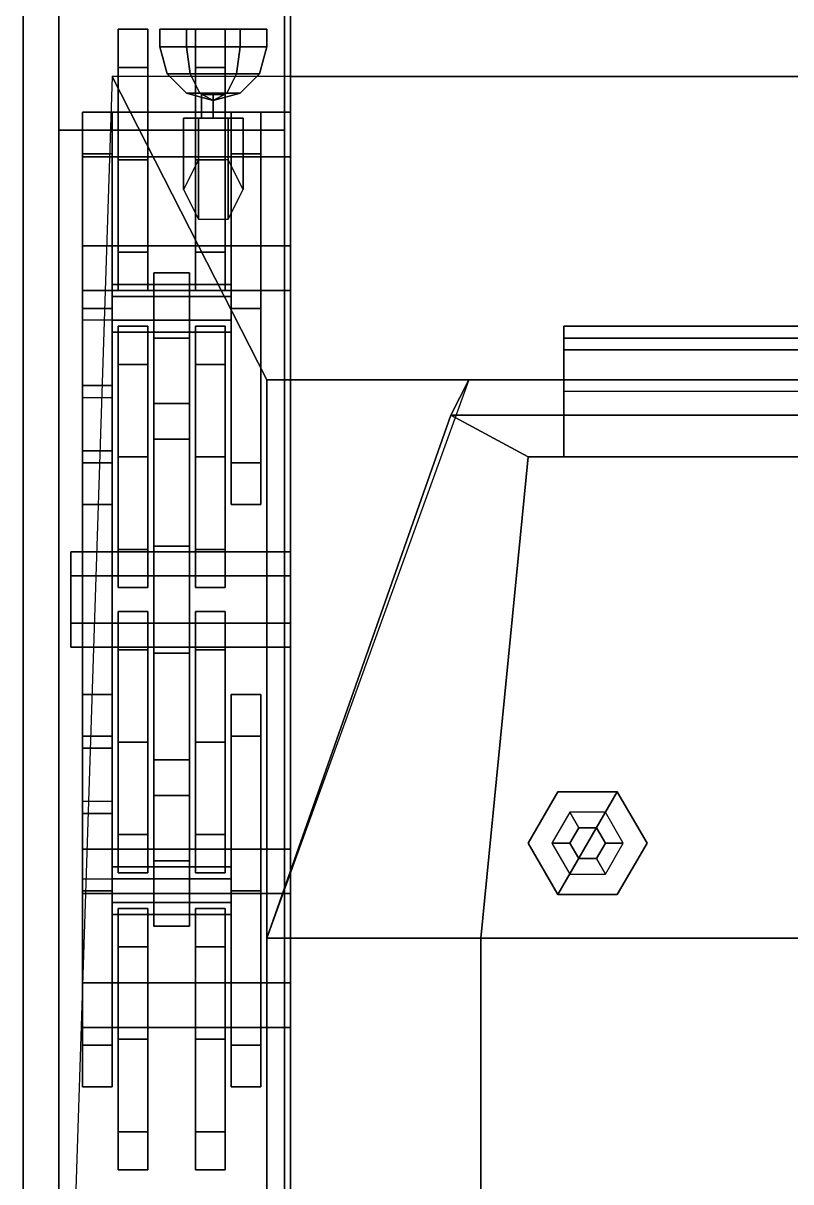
# Model space of a CAD drawing. Header units: millimetres. Extents: x -1.4 to 3, y -3 to 11.
# Drawn here: x -1.4 to -0.108, y -0.01 to 1.94 of the extents above; entities that cross this region are included whole.
import ezdxf

# ---------------------------------------------------------------- set-up
doc = ezdxf.new("R2010")
doc.units = ezdxf.units.MM
for name, color, linetype in [('bogey', 5, 'Continuous'), ('mudguards', 6, 'Continuous'), ('tracks', 3, 'Continuous'), ('turret', 2, 'Continuous'), ('wheels', 2, 'Continuous')]:
    doc.layers.add(name, color=color, linetype=linetype)

msp = doc.modelspace()

# ---------------------------------------------------------------- linework, layer by layer
for points in [[(-0.95, 2.16, 0.42), (-0.95, 1.85, 0.42), (-0.95, 1.85, 1.29), (-0.95, 2.45, 1.19)], [(-0.95, 2.45, 1.19), (-0.95, 1.85, 1.29), (0.95, 1.85, 1.29), (0.95, 2.45, 1.19)], [(0.95, 2.16, 0.42), (0.95, -2.16, 0.42), (-0.95, -2.16, 0.42), (-0.95, 2.16, 0.42)], [(-0.99, 1.93, 1.46), (-1.17, 1.93, 1.46), (-1.125, 1.93, 1.5379), (-1.035, 1.93, 1.5379)], [(-1.125, 1.93, 1.5379), (-1.17, 1.93, 1.46), (-1.17, 1.9, 1.46), (-1.125, 1.9, 1.5379)], [(-1.035, 1.93, 1.3821), (-1.125, 1.93, 1.3821), (-1.17, 1.93, 1.46), (-0.99, 1.93, 1.46)], [(-1.17, 1.93, 1.46), (-1.125, 1.93, 1.3821), (-1.125, 1.9, 1.3821), (-1.17, 1.9, 1.46)], [(-1.125, 1.93, 1.3821), (-1.035, 1.93, 1.3821), (-1.035, 1.9, 1.3821), (-1.125, 1.9, 1.3821)], [(-1.035, 1.93, 1.5379), (-1.125, 1.93, 1.5379), (-1.125, 1.9, 1.5379), (-1.035, 1.9, 1.5379)], [(-0.99, 1.93, 1.46), (-1.035, 1.93, 1.5379), (-1.035, 1.9, 1.5379), (-0.99, 1.9, 1.46)], [(-1.035, 1.93, 1.3821), (-0.99, 1.93, 1.46), (-0.99, 1.9, 1.46), (-1.035, 1.9, 1.3821)], [(-1.119, 1.855, 1.5275), (-1.125, 1.9, 1.5379), (-1.17, 1.9, 1.46), (-1.1579, 1.855, 1.46)], [(-1.1579, 1.855, 1.46), (-1.17, 1.9, 1.46), (-1.125, 1.9, 1.3821), (-1.119, 1.855, 1.3925)], [(-1.119, 1.855, 1.3925), (-1.125, 1.9, 1.3821), (-1.035, 1.9, 1.3821), (-1.041, 1.855, 1.3925)], [(-1.041, 1.855, 1.5275), (-1.035, 1.9, 1.5379), (-1.125, 1.9, 1.5379), (-1.119, 1.855, 1.5275)], [(-1.0021, 1.855, 1.46), (-0.99, 1.9, 1.46), (-1.035, 1.9, 1.5379), (-1.041, 1.855, 1.5275)], [(-1.041, 1.855, 1.3925), (-1.035, 1.9, 1.3821), (-0.99, 1.9, 1.46), (-1.0021, 1.855, 1.46)], [(-1.1025, 1.8221, 1.499), (-1.119, 1.855, 1.5275), (-1.1579, 1.855, 1.46), (-1.125, 1.8221, 1.46)], [(-1.125, 1.8221, 1.46), (-1.1579, 1.855, 1.46), (-1.119, 1.855, 1.3925), (-1.1025, 1.8221, 1.421)], [(-1.1025, 1.8221, 1.421), (-1.119, 1.855, 1.3925), (-1.041, 1.855, 1.3925), (-1.0575, 1.8221, 1.421)], [(-1.0575, 1.8221, 1.499), (-1.041, 1.855, 1.5275), (-1.119, 1.855, 1.5275), (-1.1025, 1.8221, 1.499)], [(-1.035, 1.8221, 1.46), (-1.0021, 1.855, 1.46), (-1.041, 1.855, 1.5275), (-1.0575, 1.8221, 1.499)], [(-1.0575, 1.8221, 1.421), (-1.041, 1.855, 1.3925), (-1.0021, 1.855, 1.46), (-1.035, 1.8221, 1.46)], [(-1.25, 1.85, 1.29), (-1.33, -0.59, 1.16), (-0.99, -0.59, 1.76), (-0.99, 1.34, 1.76)], [(0.99, 1.34, 1.76), (1.25, 1.85, 1.29), (-1.25, 1.85, 1.29), (-0.99, 1.34, 1.76)], [(-0.95, 1.85, 0.42), (-0.95, -0.59, 0.42), (-0.95, -0.59, 1.16), (-0.95, 1.85, 1.29)], [(-1.08, 1.81, 1.46), (-1.1025, 1.8221, 1.499), (-1.125, 1.8221, 1.46), (-1.08, 1.81, 1.46)], [(-1.08, 1.81, 1.46), (-1.125, 1.8221, 1.46), (-1.1025, 1.8221, 1.421), (-1.08, 1.81, 1.46)], [(-1.08, 1.81, 1.46), (-1.0575, 1.8221, 1.499), (-1.1025, 1.8221, 1.499), (-1.08, 1.81, 1.46)], [(-1.08, 1.81, 1.46), (-1.1025, 1.8221, 1.421), (-1.0575, 1.8221, 1.421), (-1.08, 1.81, 1.46)], [(-1.1, 1.82, 1.46), (-1.08, 1.82, 1.44), (-1.08, 1.78, 1.44), (-1.1, 1.78, 1.46)], [(-1.08, 1.82, 1.48), (-1.1, 1.82, 1.46), (-1.1, 1.78, 1.46), (-1.08, 1.78, 1.48)], [(-1.08, 1.81, 1.46), (-1.035, 1.8221, 1.46), (-1.0575, 1.8221, 1.499), (-1.08, 1.81, 1.46)], [(-1.08, 1.81, 1.46), (-1.0575, 1.8221, 1.421), (-1.035, 1.8221, 1.46), (-1.08, 1.81, 1.46)], [(-1.08, 1.82, 1.44), (-1.06, 1.82, 1.46), (-1.06, 1.78, 1.46), (-1.08, 1.78, 1.44)], [(-1.06, 1.82, 1.46), (-1.08, 1.82, 1.48), (-1.08, 1.78, 1.48), (-1.06, 1.78, 1.46)], [(-1.03, 1.78, 1.46), (-1.13, 1.78, 1.46), (-1.105, 1.78, 1.5033), (-1.055, 1.78, 1.5033)], [(-1.105, 1.78, 1.5033), (-1.13, 1.78, 1.46), (-1.13, 1.66, 1.46), (-1.105, 1.61, 1.5033)], [(-1.055, 1.78, 1.4167), (-1.105, 1.78, 1.4167), (-1.13, 1.78, 1.46), (-1.03, 1.78, 1.46)], [(-1.13, 1.78, 1.46), (-1.105, 1.78, 1.4167), (-1.105, 1.71, 1.4167), (-1.13, 1.66, 1.46)], [(-1.105, 1.78, 1.4167), (-1.055, 1.78, 1.4167), (-1.055, 1.71, 1.4167), (-1.105, 1.71, 1.4167)], [(-1.055, 1.78, 1.5033), (-1.105, 1.78, 1.5033), (-1.105, 1.61, 1.5033), (-1.055, 1.61, 1.5033)], [(-1.03, 1.78, 1.46), (-1.055, 1.78, 1.5033), (-1.055, 1.61, 1.5033), (-1.03, 1.66, 1.46)], [(-1.055, 1.78, 1.4167), (-1.03, 1.78, 1.46), (-1.03, 1.66, 1.46), (-1.055, 1.71, 1.4167)], [(-0.99, 1.34, 1.76), (-0.99, -0.59, 1.76), (0.99, -0.59, 1.76), (0.99, 1.34, 1.76)]]:
    msp.add_3dface(points)
at = {"layer": 'bogey'}
for points in [[(-1.25, 1.72, 0.32), (-1.25, 1.79, 0.27), (-1.3, 1.79, 0.27), (-1.3, 1.72, 0.32)], [(-1.3, 1.72, 0.17), (-1.3, 1.79, 0.22), (-1.25, 1.79, 0.22), (-1.25, 1.72, 0.17)], [(-1.25, 1.79, 0.27), (-1.25, 1.79, 0.22), (-1.3, 1.79, 0.22), (-1.3, 1.79, 0.27)], [(-1.3, 1.79, 0.27), (-1.3, 1.79, 0.22), (-1.3, 1.72, 0.17), (-1.3, 1.72, 0.32)], [(-1.25, 1.72, 0.17), (-1.25, 1.79, 0.22), (-1.25, 1.79, 0.27), (-1.25, 1.72, 0.32)], [(-1.05, 1.79, 0.27), (-1.05, 1.79, 0.22), (-1.05, 1.72, 0.17), (-1.05, 1.72, 0.32)], [(-1, 1.72, 0.32), (-1, 1.79, 0.27), (-1.05, 1.79, 0.27), (-1.05, 1.72, 0.32)], [(-1, 1.79, 0.27), (-1, 1.79, 0.22), (-1.05, 1.79, 0.22), (-1.05, 1.79, 0.27)], [(-1.05, 1.72, 0.17), (-1.05, 1.79, 0.22), (-1, 1.79, 0.22), (-1, 1.72, 0.17)], [(-1, 1.72, 0.17), (-1, 1.79, 0.22), (-1, 1.79, 0.27), (-1, 1.72, 0.32)], [(-1.3, 1.72, 0.32), (-1.3, 1.2, 0.32), (-1.3, 1.2, 0.32), (-1.3, 1.46, 0.42)], [(-1.25, 1.46, 0.42), (-1.25, 1.72, 0.32), (-1.3, 1.72, 0.32), (-1.3, 1.46, 0.42)], [(-1.3, 1.2, 0.17), (-1.3, 1.72, 0.17), (-1.25, 1.72, 0.17), (-1.25, 1.2, 0.17)], [(-1.3, 1.72, 0.32), (-1.3, 1.72, 0.17), (-1.3, 1.2, 0.17), (-1.3, 1.2, 0.32)], [(-1.25, 1.2, 0.32), (-1.25, 1.2, 0.32), (-1.25, 1.72, 0.32), (-1.25, 1.46, 0.42)], [(-1.25, 1.2, 0.17), (-1.25, 1.72, 0.17), (-1.25, 1.72, 0.32), (-1.25, 1.2, 0.32)], [(-1.05, 1.72, 0.32), (-1.05, 1.2, 0.32), (-1.05, 1.2, 0.32), (-1.05, 1.46, 0.42)], [(-1, 1.46, 0.42), (-1, 1.72, 0.32), (-1.05, 1.72, 0.32), (-1.05, 1.46, 0.42)], [(-1.05, 1.72, 0.32), (-1.05, 1.72, 0.17), (-1.05, 1.2, 0.17), (-1.05, 1.2, 0.32)], [(-1.05, 1.2, 0.17), (-1.05, 1.72, 0.17), (-1, 1.72, 0.17), (-1, 1.2, 0.17)], [(-1, 1.2, 0.32), (-1, 1.2, 0.32), (-1, 1.72, 0.32), (-1, 1.46, 0.42)], [(-1, 1.2, 0.17), (-1, 1.72, 0.17), (-1, 1.72, 0.32), (-1, 1.2, 0.32)], [(-1.18, 1.52, 0.61), (-1.18, 0.42, 0.61), (-1.18, 0.64, 0.71), (-1.18, 1.3, 0.71)], [(-1.12, 1.3, 0.71), (-1.12, 1.52, 0.61), (-1.18, 1.52, 0.61), (-1.18, 1.3, 0.71)], [(-1.18, 1.52, 0.38), (-1.18, 1.41, 0.38), (-1.18, 1.41, 0.61), (-1.18, 1.52, 0.61)], [(-1.12, 1.52, 0.61), (-1.12, 1.52, 0.38), (-1.18, 1.52, 0.38), (-1.18, 1.52, 0.61)], [(-1.12, 0.64, 0.71), (-1.12, 0.42, 0.61), (-1.12, 1.52, 0.61), (-1.12, 1.3, 0.71)], [(-1.12, 1.41, 0.61), (-1.12, 1.41, 0.38), (-1.12, 1.52, 0.38), (-1.12, 1.52, 0.61)], [(-1.05, 1.48, 0.3846), (-1.05, 1.5, 0.35), (-1.25, 1.5, 0.35), (-1.25, 1.48, 0.3846)], [(-1.05, 1.5, 0.35), (-1.05, 1.48, 0.3154), (-1.25, 1.48, 0.3154), (-1.25, 1.5, 0.35)], [(-1.05, 1.44, 0.3846), (-1.05, 1.48, 0.3846), (-1.25, 1.48, 0.3846), (-1.25, 1.44, 0.3846)], [(-1.05, 1.48, 0.3154), (-1.05, 1.44, 0.3154), (-1.25, 1.44, 0.3154), (-1.25, 1.48, 0.3154)], [(-1.3, 1.46, 0.42), (-1.3, 1.2, 0.32), (-1.25, 1.2, 0.32), (-1.25, 1.46, 0.42)], [(-1.05, 1.46, 0.42), (-1.05, 1.2, 0.32), (-1, 1.2, 0.32), (-1, 1.46, 0.42)], [(-1.25, 1.33, 0.51), (-1.25, 1.44, 0.41), (-1.3, 1.44, 0.41), (-1.3, 1.33, 0.51)], [(-1.3, 1.44, 0.41), (-1.3, 1.31, 0.36), (-1.3, 1.22, 0.41), (-1.3, 1.33, 0.51)], [(-1.25, 1.22, 0.41), (-1.25, 1.31, 0.36), (-1.25, 1.44, 0.41), (-1.25, 1.33, 0.51)], [(-1.05, 1.42, 0.35), (-1.05, 1.44, 0.3846), (-1.25, 1.44, 0.3846), (-1.25, 1.42, 0.35)], [(-1.05, 1.44, 0.3154), (-1.05, 1.42, 0.35), (-1.25, 1.42, 0.35), (-1.25, 1.44, 0.3154)], [(-1.12, 1.41, 0.61), (-1.12, 0.53, 0.61), (-1.18, 0.53, 0.61), (-1.18, 1.41, 0.61)], [(-1.18, 1.41, 0.61), (-1.18, 1.41, 0.38), (-1.12, 1.41, 0.38), (-1.12, 1.41, 0.61)], [(-1.3, 1.33, 0.51), (-1.3, 1.22, 0.41), (-1.3, 1.22, 0.41), (-1.3, 1.22, 0.55)], [(-1.25, 1.22, 0.55), (-1.25, 1.33, 0.51), (-1.3, 1.33, 0.51), (-1.3, 1.22, 0.55)], [(-1.25, 1.22, 0.41), (-1.25, 1.22, 0.41), (-1.25, 1.33, 0.51), (-1.25, 1.22, 0.55)], [(-1.3, 1.22, 0.41), (-1.3, 1.31, 0.36), (-1.25, 1.31, 0.36), (-1.25, 1.22, 0.41)], [(-1.18, 1.3, 0.71), (-1.18, 1.24, 0.71), (-1.12, 1.24, 0.71), (-1.12, 1.3, 0.71)], [(-1.18, 1.24, 0.71), (-1.18, 0.7, 0.71), (-1.18, 0.88, 0.8), (-1.18, 1.06, 0.8)], [(-1.12, 1.06, 0.8), (-1.12, 1.24, 0.71), (-1.18, 1.24, 0.71), (-1.18, 1.06, 0.8)], [(-1.12, 0.88, 0.8), (-1.12, 0.7, 0.71), (-1.12, 1.24, 0.71), (-1.12, 1.06, 0.8)], [(-1.3, 1.22, 0.55), (-1.3, 1.22, 0.41), (-1.3, 0.72, 0.41), (-1.3, 0.72, 0.55)], [(-1.25, 0.72, 0.55), (-1.25, 1.22, 0.55), (-1.3, 1.22, 0.55), (-1.3, 0.72, 0.55)], [(-1.3, 0.72, 0.41), (-1.3, 1.22, 0.41), (-1.25, 1.22, 0.41), (-1.25, 0.72, 0.41)], [(-1.25, 0.72, 0.41), (-1.25, 1.22, 0.41), (-1.25, 1.22, 0.55), (-1.25, 0.72, 0.55)], [(-1.3, 1.2, 0.17), (-1.3, 1.13, 0.22), (-1.3, 1.13, 0.27), (-1.3, 1.2, 0.32)], [(-1.25, 1.2, 0.17), (-1.25, 1.13, 0.22), (-1.3, 1.13, 0.22), (-1.3, 1.2, 0.17)], [(-1.3, 1.2, 0.32), (-1.3, 1.13, 0.27), (-1.25, 1.13, 0.27), (-1.25, 1.2, 0.32)], [(-1.25, 1.13, 0.27), (-1.25, 1.13, 0.22), (-1.25, 1.2, 0.17), (-1.25, 1.2, 0.32)], [(-1.05, 1.2, 0.17), (-1.05, 1.13, 0.22), (-1.05, 1.13, 0.27), (-1.05, 1.2, 0.32)], [(-1.05, 1.2, 0.32), (-1.05, 1.13, 0.27), (-1, 1.13, 0.27), (-1, 1.2, 0.32)], [(-1, 1.2, 0.17), (-1, 1.13, 0.22), (-1.05, 1.13, 0.22), (-1.05, 1.2, 0.17)], [(-1, 1.13, 0.27), (-1, 1.13, 0.22), (-1, 1.2, 0.17), (-1, 1.2, 0.32)], [(-1.3, 1.13, 0.27), (-1.3, 1.13, 0.22), (-1.25, 1.13, 0.22), (-1.25, 1.13, 0.27)], [(-1.05, 1.13, 0.27), (-1.05, 1.13, 0.22), (-1, 1.13, 0.22), (-1, 1.13, 0.27)], [(-1.18, 1.06, 0.8), (-1.18, 0.88, 0.8), (-1.12, 0.88, 0.8), (-1.12, 1.06, 0.8)], [(-0.95, 1.01, 0.5793), (-0.95, 1.05, 0.51), (-1.32, 1.05, 0.51), (-1.32, 1.01, 0.5793)], [(-0.95, 1.05, 0.51), (-0.95, 1.01, 0.4407), (-1.32, 1.01, 0.4407), (-1.32, 1.05, 0.51)], [(-1.32, 0.93, 0.5793), (-1.32, 1.01, 0.5793), (-1.32, 1.05, 0.51), (-1.32, 0.89, 0.51)], [(-1.32, 0.89, 0.51), (-1.32, 1.05, 0.51), (-1.32, 1.01, 0.4407), (-1.32, 0.93, 0.4407)], [(-0.95, 0.93, 0.5793), (-0.95, 1.01, 0.5793), (-1.32, 1.01, 0.5793), (-1.32, 0.93, 0.5793)], [(-0.95, 1.01, 0.4407), (-0.95, 0.93, 0.4407), (-1.32, 0.93, 0.4407), (-1.32, 1.01, 0.4407)], [(-0.95, 0.89, 0.51), (-0.95, 0.93, 0.5793), (-1.32, 0.93, 0.5793), (-1.32, 0.89, 0.51)], [(-0.95, 0.93, 0.4407), (-0.95, 0.89, 0.51), (-1.32, 0.89, 0.51), (-1.32, 0.93, 0.4407)], [(-1.18, 0.88, 0.8), (-1.18, 0.7, 0.71), (-1.12, 0.7, 0.71), (-1.12, 0.88, 0.8)], [(-1.25, 0.74, 0.32), (-1.25, 0.81, 0.27), (-1.3, 0.81, 0.27), (-1.3, 0.74, 0.32)], [(-1.3, 0.81, 0.27), (-1.3, 0.81, 0.22), (-1.3, 0.74, 0.17), (-1.3, 0.74, 0.32)], [(-1.3, 0.74, 0.17), (-1.3, 0.81, 0.22), (-1.25, 0.81, 0.22), (-1.25, 0.74, 0.17)], [(-1.25, 0.81, 0.27), (-1.25, 0.81, 0.22), (-1.3, 0.81, 0.22), (-1.3, 0.81, 0.27)], [(-1.25, 0.74, 0.17), (-1.25, 0.81, 0.22), (-1.25, 0.81, 0.27), (-1.25, 0.74, 0.32)], [(-1.05, 0.81, 0.27), (-1.05, 0.81, 0.22), (-1.05, 0.74, 0.17), (-1.05, 0.74, 0.32)], [(-1, 0.74, 0.32), (-1, 0.81, 0.27), (-1.05, 0.81, 0.27), (-1.05, 0.74, 0.32)], [(-1, 0.81, 0.27), (-1, 0.81, 0.22), (-1.05, 0.81, 0.22), (-1.05, 0.81, 0.27)], [(-1.05, 0.74, 0.17), (-1.05, 0.81, 0.22), (-1, 0.81, 0.22), (-1, 0.74, 0.17)], [(-1, 0.74, 0.17), (-1, 0.81, 0.22), (-1, 0.81, 0.27), (-1, 0.74, 0.32)], [(-1.25, 0.48, 0.42), (-1.25, 0.74, 0.32), (-1.3, 0.74, 0.32), (-1.3, 0.48, 0.42)], [(-1.3, 0.74, 0.32), (-1.3, 0.22, 0.32), (-1.3, 0.22, 0.32), (-1.3, 0.48, 0.42)], [(-1.3, 0.74, 0.32), (-1.3, 0.74, 0.17), (-1.3, 0.22, 0.17), (-1.3, 0.22, 0.32)], [(-1.3, 0.22, 0.17), (-1.3, 0.74, 0.17), (-1.25, 0.74, 0.17), (-1.25, 0.22, 0.17)], [(-1.25, 0.22, 0.32), (-1.25, 0.22, 0.32), (-1.25, 0.74, 0.32), (-1.25, 0.48, 0.42)], [(-1.25, 0.22, 0.17), (-1.25, 0.74, 0.17), (-1.25, 0.74, 0.32), (-1.25, 0.22, 0.32)], [(-1.05, 0.74, 0.32), (-1.05, 0.22, 0.32), (-1.05, 0.22, 0.32), (-1.05, 0.48, 0.42)], [(-1, 0.48, 0.42), (-1, 0.74, 0.32), (-1.05, 0.74, 0.32), (-1.05, 0.48, 0.42)], [(-1.05, 0.74, 0.32), (-1.05, 0.74, 0.17), (-1.05, 0.22, 0.17), (-1.05, 0.22, 0.32)], [(-1.05, 0.22, 0.17), (-1.05, 0.74, 0.17), (-1, 0.74, 0.17), (-1, 0.22, 0.17)], [(-1, 0.22, 0.32), (-1, 0.22, 0.32), (-1, 0.74, 0.32), (-1, 0.48, 0.42)], [(-1, 0.22, 0.17), (-1, 0.74, 0.17), (-1, 0.74, 0.32), (-1, 0.22, 0.32)], [(-1.3, 0.72, 0.41), (-1.3, 0.72, 0.41), (-1.3, 0.61, 0.51), (-1.3, 0.72, 0.55)], [(-1.3, 0.72, 0.41), (-1.3, 0.63, 0.36), (-1.3, 0.5, 0.41), (-1.3, 0.61, 0.51)], [(-1.3, 0.72, 0.55), (-1.3, 0.61, 0.51), (-1.25, 0.61, 0.51), (-1.25, 0.72, 0.55)], [(-1.25, 0.72, 0.41), (-1.25, 0.63, 0.36), (-1.3, 0.63, 0.36), (-1.3, 0.72, 0.41)], [(-1.25, 0.61, 0.51), (-1.25, 0.72, 0.41), (-1.25, 0.72, 0.41), (-1.25, 0.72, 0.55)], [(-1.25, 0.5, 0.41), (-1.25, 0.63, 0.36), (-1.25, 0.72, 0.41), (-1.25, 0.61, 0.51)], [(-1.18, 0.7, 0.71), (-1.18, 0.64, 0.71), (-1.12, 0.64, 0.71), (-1.12, 0.7, 0.71)], [(-1.18, 0.64, 0.71), (-1.18, 0.42, 0.61), (-1.12, 0.42, 0.61), (-1.12, 0.64, 0.71)], [(-1.3, 0.61, 0.51), (-1.3, 0.5, 0.41), (-1.25, 0.5, 0.41), (-1.25, 0.61, 0.51)], [(-1.18, 0.53, 0.38), (-1.18, 0.42, 0.38), (-1.18, 0.42, 0.61), (-1.18, 0.53, 0.61)], [(-1.12, 0.53, 0.61), (-1.12, 0.53, 0.38), (-1.18, 0.53, 0.38), (-1.18, 0.53, 0.61)], [(-1.12, 0.42, 0.61), (-1.12, 0.42, 0.38), (-1.12, 0.53, 0.38), (-1.12, 0.53, 0.61)], [(-1.05, 0.52, 0.35), (-1.05, 0.5, 0.3154), (-1.25, 0.5, 0.3154), (-1.25, 0.52, 0.35)], [(-1.05, 0.5, 0.3846), (-1.05, 0.52, 0.35), (-1.25, 0.52, 0.35), (-1.25, 0.5, 0.3846)], [(-1.05, 0.5, 0.3154), (-1.05, 0.46, 0.3154), (-1.25, 0.46, 0.3154), (-1.25, 0.5, 0.3154)], [(-1.05, 0.46, 0.3846), (-1.05, 0.5, 0.3846), (-1.25, 0.5, 0.3846), (-1.25, 0.46, 0.3846)], [(-1.3, 0.48, 0.42), (-1.3, 0.22, 0.32), (-1.25, 0.22, 0.32), (-1.25, 0.48, 0.42)], [(-1.05, 0.48, 0.42), (-1.05, 0.22, 0.32), (-1, 0.22, 0.32), (-1, 0.48, 0.42)], [(-1.05, 0.46, 0.3154), (-1.05, 0.44, 0.35), (-1.25, 0.44, 0.35), (-1.25, 0.46, 0.3154)], [(-1.05, 0.44, 0.35), (-1.05, 0.46, 0.3846), (-1.25, 0.46, 0.3846), (-1.25, 0.44, 0.35)], [(-1.18, 0.42, 0.61), (-1.18, 0.42, 0.38), (-1.12, 0.42, 0.38), (-1.12, 0.42, 0.61)], [(-1.3, 0.22, 0.32), (-1.3, 0.15, 0.27), (-1.25, 0.15, 0.27), (-1.25, 0.22, 0.32)], [(-1.3, 0.22, 0.17), (-1.3, 0.15, 0.22), (-1.3, 0.15, 0.27), (-1.3, 0.22, 0.32)], [(-1.25, 0.22, 0.17), (-1.25, 0.15, 0.22), (-1.3, 0.15, 0.22), (-1.3, 0.22, 0.17)], [(-1.25, 0.15, 0.27), (-1.25, 0.15, 0.22), (-1.25, 0.22, 0.17), (-1.25, 0.22, 0.32)], [(-1.05, 0.22, 0.17), (-1.05, 0.15, 0.22), (-1.05, 0.15, 0.27), (-1.05, 0.22, 0.32)], [(-1.05, 0.22, 0.32), (-1.05, 0.15, 0.27), (-1, 0.15, 0.27), (-1, 0.22, 0.32)], [(-1, 0.22, 0.17), (-1, 0.15, 0.22), (-1.05, 0.15, 0.22), (-1.05, 0.22, 0.17)], [(-1, 0.15, 0.27), (-1, 0.15, 0.22), (-1, 0.22, 0.17), (-1, 0.22, 0.32)], [(-1.3, 0.15, 0.27), (-1.3, 0.15, 0.22), (-1.25, 0.15, 0.22), (-1.25, 0.15, 0.27)], [(-1.05, 0.15, 0.27), (-1.05, 0.15, 0.22), (-1, 0.15, 0.22), (-1, 0.15, 0.27)]]:
    msp.add_3dface(points, dxfattribs=at)
at = {"layer": 'mudguards'}
for points in [[(-1.4, 2.6, 1.33), (-1.4, -2.65, 1.06), (-0.95, -2.65, 1.06), (-0.95, 2.6, 1.33)], [(-1.4, 2.48, 0.96), (-1.4, -2.65, 0.69), (-1.4, -2.65, 1.06), (-1.4, 2.6, 1.33)], [(-0.95, -2.65, 1.06), (-0.95, -2.63, 1.03), (-0.95, 2.59, 1.29), (-0.95, 2.6, 1.33)], [(-0.95, 2.59, 1.29), (-0.95, -2.63, 1.03), (-1.4, -2.63, 1.03), (-1.4, 2.59, 1.29)]]:
    msp.add_3dface(points, dxfattribs=at)
at = {"layer": 'tracks'}
for points in [[(-0.96, 2.76, 0.43), (-0.96, 1.76, 0.01), (-1.34, 1.76, 0.01), (-1.34, 2.76, 0.43)], [(-1.34, 2.76, 0.43), (-1.34, 1.76, 0.01), (-0.96, 1.76, 0.01), (-0.96, 2.76, 0.43)], [(-1.34, 1.76, 0.01), (-1.34, -1.94, 0.01), (-0.96, -1.94, 0.01), (-0.96, 1.76, 0.01)], [(-0.96, 1.76, 0.01), (-0.96, -1.94, 0.01), (-1.34, -1.94, 0.01), (-1.34, 1.76, 0.01)]]:
    msp.add_3dface(points, dxfattribs=at)
at = {"layer": 'turret'}
for points in [[(0.49, 1.41, 2.13), (0.49, 1.43, 1.99), (-0.49, 1.43, 1.99), (-0.49, 1.41, 2.13)], [(-0.49, 1.43, 1.99), (-0.49, 1.39, 1.91), (-0.49, 1.34, 2.21), (-0.49, 1.41, 2.13)], [(0.49, 1.43, 1.99), (0.49, 1.39, 1.91), (-0.49, 1.39, 1.91), (-0.49, 1.43, 1.99)], [(-0.49, 1.41, 2.13), (-0.49, 1.34, 2.21), (0.49, 1.34, 2.21), (0.49, 1.41, 2.13)], [(-0.49, 1.39, 1.91), (-0.49, 1.32, 1.84), (-0.49, 1.21, 2.27), (-0.49, 1.34, 2.21)], [(0.49, 1.39, 1.91), (0.49, 1.32, 1.84), (-0.49, 1.32, 1.84), (-0.49, 1.39, 1.91)], [(-0.65, 1.34, 1.76), (-0.99, 0.4, 1.76), (-0.68, 1.28, 2.02)], [(0.65, 1.34, 1.76), (-0.65, 1.34, 1.76), (-0.68, 1.28, 2.02), (0.68, 1.28, 2.02)], [(-0.49, 1.34, 2.21), (-0.49, 1.21, 2.27), (0.49, 1.21, 2.27), (0.49, 1.34, 2.21)], [(-0.68, 1.28, 2.02), (-0.99, 0.4, 1.76), (-0.63, 0.4, 2.38), (-0.55, 1.21, 2.28)], [(0.68, 1.28, 2.02), (-0.68, 1.28, 2.02), (-0.55, 1.21, 2.28), (0.55, 1.21, 2.28)], [(-0.55, 1.21, 2.28), (-0.63, 0.4, 2.38), (0.63, 0.4, 2.38), (0.55, 1.21, 2.28)], [(-0.5, 0.6466, 2.34), (-0.55, 0.56, 2.36), (-0.55, 0.56, 2.39), (-0.5, 0.6466, 2.39)], [(-0.5, 0.6466, 2.39), (-0.55, 0.56, 2.39), (-0.5, 0.4734, 2.39), (-0.4, 0.6466, 2.39)], [(-0.4, 0.6466, 2.34), (-0.5, 0.6466, 2.34), (-0.5, 0.6466, 2.39), (-0.4, 0.6466, 2.39)], [(-0.4, 0.6466, 2.39), (-0.5, 0.4734, 2.39), (-0.4, 0.4734, 2.39), (-0.35, 0.56, 2.39)], [(-0.35, 0.56, 2.36), (-0.4, 0.6466, 2.34), (-0.4, 0.6466, 2.39), (-0.35, 0.56, 2.39)], [(-0.48, 0.612, 2.39), (-0.51, 0.56, 2.39), (-0.48, 0.56, 2.49), (-0.465, 0.586, 2.49)], [(-0.42, 0.612, 2.39), (-0.48, 0.612, 2.39), (-0.465, 0.586, 2.49), (-0.435, 0.586, 2.49)], [(-0.39, 0.56, 2.39), (-0.42, 0.612, 2.39), (-0.435, 0.586, 2.49), (-0.42, 0.56, 2.49)], [(-0.465, 0.586, 2.49), (-0.48, 0.56, 2.49), (-0.48, 0.56, 2.52), (-0.465, 0.586, 2.52)], [(-0.465, 0.586, 2.52), (-0.48, 0.56, 2.52), (-0.465, 0.534, 2.52), (-0.435, 0.586, 2.52)], [(-0.435, 0.586, 2.49), (-0.465, 0.586, 2.49), (-0.465, 0.586, 2.52), (-0.435, 0.586, 2.52)], [(-0.435, 0.586, 2.52), (-0.465, 0.534, 2.52), (-0.435, 0.534, 2.52), (-0.42, 0.56, 2.52)], [(-0.42, 0.56, 2.49), (-0.435, 0.586, 2.49), (-0.435, 0.586, 2.52), (-0.42, 0.56, 2.52)], [(-0.55, 0.56, 2.36), (-0.5, 0.4734, 2.37), (-0.5, 0.4734, 2.39), (-0.55, 0.56, 2.39)], [(-0.51, 0.56, 2.39), (-0.48, 0.508, 2.39), (-0.465, 0.534, 2.49), (-0.48, 0.56, 2.49)], [(-0.48, 0.56, 2.49), (-0.465, 0.534, 2.49), (-0.465, 0.534, 2.52), (-0.48, 0.56, 2.52)], [(-0.42, 0.508, 2.39), (-0.39, 0.56, 2.39), (-0.42, 0.56, 2.49), (-0.435, 0.534, 2.49)], [(-0.435, 0.534, 2.49), (-0.42, 0.56, 2.49), (-0.42, 0.56, 2.52), (-0.435, 0.534, 2.52)], [(-0.4, 0.4734, 2.37), (-0.35, 0.56, 2.36), (-0.35, 0.56, 2.39), (-0.4, 0.4734, 2.39)], [(-0.48, 0.508, 2.39), (-0.42, 0.508, 2.39), (-0.435, 0.534, 2.49), (-0.465, 0.534, 2.49)], [(-0.465, 0.534, 2.49), (-0.435, 0.534, 2.49), (-0.435, 0.534, 2.52), (-0.465, 0.534, 2.52)], [(-0.5, 0.4734, 2.37), (-0.4, 0.4734, 2.37), (-0.4, 0.4734, 2.39), (-0.5, 0.4734, 2.39)], [(-0.99, 0.4, 1.76), (-0.99, -0.14, 1.76), (-0.63, -0.03, 2.38), (-0.63, 0.4, 2.38)], [(-0.63, 0.4, 2.38), (-0.63, -0.03, 2.38), (0.63, -0.03, 2.38), (0.63, 0.4, 2.38)]]:
    msp.add_3dface(points, dxfattribs=at)
at = {"layer": 'wheels'}
for points in [[(-1.24, 1.71, 0.46), (-1.24, 1.8656, 0.3956), (-1.24, 1.93, 0.24), (-1.24, 1.5544, 0.3956)], [(-1.24, 1.5544, 0.3956), (-1.24, 1.93, 0.24), (-1.24, 1.8656, 0.0844), (-1.24, 1.49, 0.24)], [(-1.19, 1.93, 0.24), (-1.19, 1.8656, 0.0844), (-1.24, 1.8656, 0.0844), (-1.24, 1.93, 0.24)], [(-1.19, 1.8656, 0.3956), (-1.19, 1.93, 0.24), (-1.24, 1.93, 0.24), (-1.24, 1.8656, 0.3956)], [(-1.19, 1.5544, 0.3956), (-1.19, 1.93, 0.24), (-1.19, 1.8656, 0.3956), (-1.19, 1.71, 0.46)], [(-1.19, 1.49, 0.24), (-1.19, 1.8656, 0.0844), (-1.19, 1.93, 0.24), (-1.19, 1.5544, 0.3956)], [(-1.11, 1.71, 0.46), (-1.11, 1.8656, 0.3956), (-1.11, 1.93, 0.24), (-1.11, 1.5544, 0.3956)], [(-1.11, 1.5544, 0.3956), (-1.11, 1.93, 0.24), (-1.11, 1.8656, 0.0844), (-1.11, 1.49, 0.24)], [(-1.06, 1.93, 0.24), (-1.06, 1.8656, 0.0844), (-1.11, 1.8656, 0.0844), (-1.11, 1.93, 0.24)], [(-1.06, 1.8656, 0.3956), (-1.06, 1.93, 0.24), (-1.11, 1.93, 0.24), (-1.11, 1.8656, 0.3956)], [(-1.06, 1.5544, 0.3956), (-1.06, 1.93, 0.24), (-1.06, 1.8656, 0.3956), (-1.06, 1.71, 0.46)], [(-1.06, 1.49, 0.24), (-1.06, 1.8656, 0.0844), (-1.06, 1.93, 0.24), (-1.06, 1.5544, 0.3956)], [(-1.19, 1.71, 0.46), (-1.19, 1.8656, 0.3956), (-1.24, 1.8656, 0.3956), (-1.24, 1.71, 0.46)], [(-1.24, 1.49, 0.24), (-1.24, 1.8656, 0.0844), (-1.24, 1.71, 0.02), (-1.24, 1.5544, 0.0844)], [(-1.19, 1.8656, 0.0844), (-1.19, 1.71, 0.02), (-1.24, 1.71, 0.02), (-1.24, 1.8656, 0.0844)], [(-1.19, 1.5544, 0.0844), (-1.19, 1.71, 0.02), (-1.19, 1.8656, 0.0844), (-1.19, 1.49, 0.24)], [(-1.06, 1.71, 0.46), (-1.06, 1.8656, 0.3956), (-1.11, 1.8656, 0.3956), (-1.11, 1.71, 0.46)], [(-1.11, 1.49, 0.24), (-1.11, 1.8656, 0.0844), (-1.11, 1.71, 0.02), (-1.11, 1.5544, 0.0844)], [(-1.06, 1.8656, 0.0844), (-1.06, 1.71, 0.02), (-1.11, 1.71, 0.02), (-1.11, 1.8656, 0.0844)], [(-1.06, 1.5544, 0.0844), (-1.06, 1.71, 0.02), (-1.06, 1.8656, 0.0844), (-1.06, 1.49, 0.24)], [(-0.95, 1.715, 1.1599), (-0.95, 1.79, 1.03), (-1.3, 1.79, 1.03), (-1.3, 1.715, 1.1599)], [(-0.95, 1.79, 1.03), (-0.95, 1.715, 0.9001), (-1.3, 1.715, 0.9001), (-1.3, 1.79, 1.03)], [(-1.3, 1.565, 1.1599), (-1.3, 1.715, 1.1599), (-1.3, 1.79, 1.03), (-1.3, 1.49, 1.03)], [(-1.3, 1.49, 1.03), (-1.3, 1.79, 1.03), (-1.3, 1.715, 0.9001), (-1.3, 1.565, 0.9001)], [(-0.95, 1.565, 1.1599), (-0.95, 1.715, 1.1599), (-1.3, 1.715, 1.1599), (-1.3, 1.565, 1.1599)], [(-0.95, 1.715, 0.9001), (-0.95, 1.565, 0.9001), (-1.3, 1.565, 0.9001), (-1.3, 1.715, 0.9001)], [(-1.19, 1.5544, 0.3956), (-1.19, 1.71, 0.46), (-1.24, 1.71, 0.46), (-1.24, 1.5544, 0.3956)], [(-1.19, 1.71, 0.02), (-1.19, 1.5544, 0.0844), (-1.24, 1.5544, 0.0844), (-1.24, 1.71, 0.02)], [(-1.06, 1.5544, 0.3956), (-1.06, 1.71, 0.46), (-1.11, 1.71, 0.46), (-1.11, 1.5544, 0.3956)], [(-1.06, 1.71, 0.02), (-1.06, 1.5544, 0.0844), (-1.11, 1.5544, 0.0844), (-1.11, 1.71, 0.02)], [(-0.95, 1.49, 1.03), (-0.95, 1.565, 1.1599), (-1.3, 1.565, 1.1599), (-1.3, 1.49, 1.03)], [(-0.95, 1.565, 0.9001), (-0.95, 1.49, 1.03), (-1.3, 1.49, 1.03), (-1.3, 1.565, 0.9001)], [(-1.19, 1.5544, 0.0844), (-1.19, 1.49, 0.24), (-1.24, 1.49, 0.24), (-1.24, 1.5544, 0.0844)], [(-1.19, 1.49, 0.24), (-1.19, 1.5544, 0.3956), (-1.24, 1.5544, 0.3956), (-1.24, 1.49, 0.24)], [(-1.06, 1.5544, 0.0844), (-1.06, 1.49, 0.24), (-1.11, 1.49, 0.24), (-1.11, 1.5544, 0.0844)], [(-1.06, 1.49, 0.24), (-1.06, 1.5544, 0.3956), (-1.11, 1.5544, 0.3956), (-1.11, 1.49, 0.24)], [(-1.19, 1.3656, 0.3956), (-1.19, 1.43, 0.24), (-1.24, 1.43, 0.24), (-1.24, 1.3656, 0.3956)], [(-1.19, 1.43, 0.24), (-1.19, 1.3656, 0.0844), (-1.24, 1.3656, 0.0844), (-1.24, 1.43, 0.24)], [(-1.24, 1.21, 0.46), (-1.24, 1.3656, 0.3956), (-1.24, 1.43, 0.24), (-1.24, 1.0544, 0.3956)], [(-1.24, 1.0544, 0.3956), (-1.24, 1.43, 0.24), (-1.24, 1.3656, 0.0844), (-1.24, 0.99, 0.24)], [(-1.19, 1.0544, 0.3956), (-1.19, 1.43, 0.24), (-1.19, 1.3656, 0.3956), (-1.19, 1.21, 0.46)], [(-1.19, 0.99, 0.24), (-1.19, 1.3656, 0.0844), (-1.19, 1.43, 0.24), (-1.19, 1.0544, 0.3956)], [(-1.06, 1.3656, 0.3956), (-1.06, 1.43, 0.24), (-1.11, 1.43, 0.24), (-1.11, 1.3656, 0.3956)], [(-1.06, 1.43, 0.24), (-1.06, 1.3656, 0.0844), (-1.11, 1.3656, 0.0844), (-1.11, 1.43, 0.24)], [(-1.11, 1.21, 0.46), (-1.11, 1.3656, 0.3956), (-1.11, 1.43, 0.24), (-1.11, 1.0544, 0.3956)], [(-1.11, 1.0544, 0.3956), (-1.11, 1.43, 0.24), (-1.11, 1.3656, 0.0844), (-1.11, 0.99, 0.24)], [(-1.06, 0.99, 0.24), (-1.06, 1.3656, 0.0844), (-1.06, 1.43, 0.24), (-1.06, 1.0544, 0.3956)], [(-1.06, 1.0544, 0.3956), (-1.06, 1.43, 0.24), (-1.06, 1.3656, 0.3956), (-1.06, 1.21, 0.46)], [(-1.19, 1.21, 0.46), (-1.19, 1.3656, 0.3956), (-1.24, 1.3656, 0.3956), (-1.24, 1.21, 0.46)], [(-1.19, 1.3656, 0.0844), (-1.19, 1.21, 0.02), (-1.24, 1.21, 0.02), (-1.24, 1.3656, 0.0844)], [(-1.24, 0.99, 0.24), (-1.24, 1.3656, 0.0844), (-1.24, 1.21, 0.02), (-1.24, 1.0544, 0.0844)], [(-1.19, 1.0544, 0.0844), (-1.19, 1.21, 0.02), (-1.19, 1.3656, 0.0844), (-1.19, 0.99, 0.24)], [(-1.06, 1.21, 0.46), (-1.06, 1.3656, 0.3956), (-1.11, 1.3656, 0.3956), (-1.11, 1.21, 0.46)], [(-1.06, 1.3656, 0.0844), (-1.06, 1.21, 0.02), (-1.11, 1.21, 0.02), (-1.11, 1.3656, 0.0844)], [(-1.11, 0.99, 0.24), (-1.11, 1.3656, 0.0844), (-1.11, 1.21, 0.02), (-1.11, 1.0544, 0.0844)], [(-1.06, 1.0544, 0.0844), (-1.06, 1.21, 0.02), (-1.06, 1.3656, 0.0844), (-1.06, 0.99, 0.24)], [(-1.19, 1.0544, 0.3956), (-1.19, 1.21, 0.46), (-1.24, 1.21, 0.46), (-1.24, 1.0544, 0.3956)], [(-1.19, 1.21, 0.02), (-1.19, 1.0544, 0.0844), (-1.24, 1.0544, 0.0844), (-1.24, 1.21, 0.02)], [(-1.06, 1.0544, 0.3956), (-1.06, 1.21, 0.46), (-1.11, 1.21, 0.46), (-1.11, 1.0544, 0.3956)], [(-1.06, 1.21, 0.02), (-1.06, 1.0544, 0.0844), (-1.11, 1.0544, 0.0844), (-1.11, 1.21, 0.02)], [(-1.19, 0.99, 0.24), (-1.19, 1.0544, 0.3956), (-1.24, 1.0544, 0.3956), (-1.24, 0.99, 0.24)], [(-1.19, 1.0544, 0.0844), (-1.19, 0.99, 0.24), (-1.24, 0.99, 0.24), (-1.24, 1.0544, 0.0844)], [(-1.06, 0.99, 0.24), (-1.06, 1.0544, 0.3956), (-1.11, 1.0544, 0.3956), (-1.11, 0.99, 0.24)], [(-1.06, 1.0544, 0.0844), (-1.06, 0.99, 0.24), (-1.11, 0.99, 0.24), (-1.11, 1.0544, 0.0844)], [(-1.24, 0.73, 0.46), (-1.24, 0.8856, 0.3956), (-1.24, 0.95, 0.24), (-1.24, 0.5744, 0.3956)], [(-1.24, 0.5744, 0.3956), (-1.24, 0.95, 0.24), (-1.24, 0.8856, 0.0844), (-1.24, 0.51, 0.24)], [(-1.19, 0.95, 0.24), (-1.19, 0.8856, 0.0844), (-1.24, 0.8856, 0.0844), (-1.24, 0.95, 0.24)], [(-1.19, 0.8856, 0.3956), (-1.19, 0.95, 0.24), (-1.24, 0.95, 0.24), (-1.24, 0.8856, 0.3956)], [(-1.19, 0.5744, 0.3956), (-1.19, 0.95, 0.24), (-1.19, 0.8856, 0.3956), (-1.19, 0.73, 0.46)], [(-1.19, 0.51, 0.24), (-1.19, 0.8856, 0.0844), (-1.19, 0.95, 0.24), (-1.19, 0.5744, 0.3956)], [(-1.11, 0.73, 0.46), (-1.11, 0.8856, 0.3956), (-1.11, 0.95, 0.24), (-1.11, 0.5744, 0.3956)], [(-1.11, 0.5744, 0.3956), (-1.11, 0.95, 0.24), (-1.11, 0.8856, 0.0844), (-1.11, 0.51, 0.24)], [(-1.06, 0.95, 0.24), (-1.06, 0.8856, 0.0844), (-1.11, 0.8856, 0.0844), (-1.11, 0.95, 0.24)], [(-1.06, 0.8856, 0.3956), (-1.06, 0.95, 0.24), (-1.11, 0.95, 0.24), (-1.11, 0.8856, 0.3956)], [(-1.06, 0.5744, 0.3956), (-1.06, 0.95, 0.24), (-1.06, 0.8856, 0.3956), (-1.06, 0.73, 0.46)], [(-1.06, 0.51, 0.24), (-1.06, 0.8856, 0.0844), (-1.06, 0.95, 0.24), (-1.06, 0.5744, 0.3956)], [(-1.19, 0.73, 0.46), (-1.19, 0.8856, 0.3956), (-1.24, 0.8856, 0.3956), (-1.24, 0.73, 0.46)], [(-1.24, 0.51, 0.24), (-1.24, 0.8856, 0.0844), (-1.24, 0.73, 0.02), (-1.24, 0.5744, 0.0844)], [(-1.19, 0.8856, 0.0844), (-1.19, 0.73, 0.02), (-1.24, 0.73, 0.02), (-1.24, 0.8856, 0.0844)], [(-1.19, 0.5744, 0.0844), (-1.19, 0.73, 0.02), (-1.19, 0.8856, 0.0844), (-1.19, 0.51, 0.24)], [(-1.06, 0.73, 0.46), (-1.06, 0.8856, 0.3956), (-1.11, 0.8856, 0.3956), (-1.11, 0.73, 0.46)], [(-1.11, 0.51, 0.24), (-1.11, 0.8856, 0.0844), (-1.11, 0.73, 0.02), (-1.11, 0.5744, 0.0844)], [(-1.06, 0.8856, 0.0844), (-1.06, 0.73, 0.02), (-1.11, 0.73, 0.02), (-1.11, 0.8856, 0.0844)], [(-1.06, 0.5744, 0.0844), (-1.06, 0.73, 0.02), (-1.06, 0.8856, 0.0844), (-1.06, 0.51, 0.24)], [(-1.19, 0.5744, 0.3956), (-1.19, 0.73, 0.46), (-1.24, 0.73, 0.46), (-1.24, 0.5744, 0.3956)], [(-1.19, 0.73, 0.02), (-1.19, 0.5744, 0.0844), (-1.24, 0.5744, 0.0844), (-1.24, 0.73, 0.02)], [(-1.06, 0.5744, 0.3956), (-1.06, 0.73, 0.46), (-1.11, 0.73, 0.46), (-1.11, 0.5744, 0.3956)], [(-1.06, 0.73, 0.02), (-1.06, 0.5744, 0.0844), (-1.11, 0.5744, 0.0844), (-1.11, 0.73, 0.02)], [(-1.19, 0.5744, 0.0844), (-1.19, 0.51, 0.24), (-1.24, 0.51, 0.24), (-1.24, 0.5744, 0.0844)], [(-1.19, 0.51, 0.24), (-1.19, 0.5744, 0.3956), (-1.24, 0.5744, 0.3956), (-1.24, 0.51, 0.24)], [(-1.06, 0.5744, 0.0844), (-1.06, 0.51, 0.24), (-1.11, 0.51, 0.24), (-1.11, 0.5744, 0.0844)], [(-1.06, 0.51, 0.24), (-1.06, 0.5744, 0.3956), (-1.11, 0.5744, 0.3956), (-1.11, 0.51, 0.24)], [(-1.3, 0.25, 0.95), (-1.3, 0.55, 0.95), (-1.3, 0.475, 0.8201), (-1.3, 0.325, 0.8201)], [(-0.95, 0.55, 0.95), (-0.95, 0.475, 0.8201), (-1.3, 0.475, 0.8201), (-1.3, 0.55, 0.95)], [(-1.3, 0.325, 1.0799), (-1.3, 0.475, 1.0799), (-1.3, 0.55, 0.95), (-1.3, 0.25, 0.95)], [(-0.95, 0.475, 1.0799), (-0.95, 0.55, 0.95), (-1.3, 0.55, 0.95), (-1.3, 0.475, 1.0799)], [(-0.95, 0.475, 0.8201), (-0.95, 0.325, 0.8201), (-1.3, 0.325, 0.8201), (-1.3, 0.475, 0.8201)], [(-0.95, 0.325, 1.0799), (-0.95, 0.475, 1.0799), (-1.3, 0.475, 1.0799), (-1.3, 0.325, 1.0799)], [(-1.24, 0.23, 0.46), (-1.24, 0.3856, 0.3956), (-1.24, 0.45, 0.24), (-1.24, 0.0744, 0.3956)], [(-1.19, 0.45, 0.24), (-1.19, 0.3856, 0.0844), (-1.24, 0.3856, 0.0844), (-1.24, 0.45, 0.24)], [(-1.24, 0.0744, 0.3956), (-1.24, 0.45, 0.24), (-1.24, 0.3856, 0.0844), (-1.24, 0.01, 0.24)], [(-1.19, 0.3856, 0.3956), (-1.19, 0.45, 0.24), (-1.24, 0.45, 0.24), (-1.24, 0.3856, 0.3956)], [(-1.19, 0.0744, 0.3956), (-1.19, 0.45, 0.24), (-1.19, 0.3856, 0.3956), (-1.19, 0.23, 0.46)], [(-1.19, 0.01, 0.24), (-1.19, 0.3856, 0.0844), (-1.19, 0.45, 0.24), (-1.19, 0.0744, 0.3956)], [(-1.11, 0.23, 0.46), (-1.11, 0.3856, 0.3956), (-1.11, 0.45, 0.24), (-1.11, 0.0744, 0.3956)], [(-1.06, 0.45, 0.24), (-1.06, 0.3856, 0.0844), (-1.11, 0.3856, 0.0844), (-1.11, 0.45, 0.24)], [(-1.11, 0.0744, 0.3956), (-1.11, 0.45, 0.24), (-1.11, 0.3856, 0.0844), (-1.11, 0.01, 0.24)], [(-1.06, 0.3856, 0.3956), (-1.06, 0.45, 0.24), (-1.11, 0.45, 0.24), (-1.11, 0.3856, 0.3956)], [(-1.06, 0.0744, 0.3956), (-1.06, 0.45, 0.24), (-1.06, 0.3856, 0.3956), (-1.06, 0.23, 0.46)], [(-1.06, 0.01, 0.24), (-1.06, 0.3856, 0.0844), (-1.06, 0.45, 0.24), (-1.06, 0.0744, 0.3956)], [(-1.19, 0.23, 0.46), (-1.19, 0.3856, 0.3956), (-1.24, 0.3856, 0.3956), (-1.24, 0.23, 0.46)], [(-1.24, 0.01, 0.24), (-1.24, 0.3856, 0.0844), (-1.24, 0.23, 0.02), (-1.24, 0.0744, 0.0844)], [(-1.19, 0.3856, 0.0844), (-1.19, 0.23, 0.02), (-1.24, 0.23, 0.02), (-1.24, 0.3856, 0.0844)], [(-1.19, 0.0744, 0.0844), (-1.19, 0.23, 0.02), (-1.19, 0.3856, 0.0844), (-1.19, 0.01, 0.24)], [(-1.06, 0.23, 0.46), (-1.06, 0.3856, 0.3956), (-1.11, 0.3856, 0.3956), (-1.11, 0.23, 0.46)], [(-1.11, 0.01, 0.24), (-1.11, 0.3856, 0.0844), (-1.11, 0.23, 0.02), (-1.11, 0.0744, 0.0844)], [(-1.06, 0.3856, 0.0844), (-1.06, 0.23, 0.02), (-1.11, 0.23, 0.02), (-1.11, 0.3856, 0.0844)], [(-1.06, 0.0744, 0.0844), (-1.06, 0.23, 0.02), (-1.06, 0.3856, 0.0844), (-1.06, 0.01, 0.24)], [(-0.95, 0.325, 0.8201), (-0.95, 0.25, 0.95), (-1.3, 0.25, 0.95), (-1.3, 0.325, 0.8201)], [(-0.95, 0.25, 0.95), (-0.95, 0.325, 1.0799), (-1.3, 0.325, 1.0799), (-1.3, 0.25, 0.95)], [(-1.19, 0.0744, 0.3956), (-1.19, 0.23, 0.46), (-1.24, 0.23, 0.46), (-1.24, 0.0744, 0.3956)], [(-1.19, 0.23, 0.02), (-1.19, 0.0744, 0.0844), (-1.24, 0.0744, 0.0844), (-1.24, 0.23, 0.02)], [(-1.06, 0.0744, 0.3956), (-1.06, 0.23, 0.46), (-1.11, 0.23, 0.46), (-1.11, 0.0744, 0.3956)], [(-1.06, 0.23, 0.02), (-1.06, 0.0744, 0.0844), (-1.11, 0.0744, 0.0844), (-1.11, 0.23, 0.02)], [(-1.19, 0.0744, 0.0844), (-1.19, 0.01, 0.24), (-1.24, 0.01, 0.24), (-1.24, 0.0744, 0.0844)], [(-1.19, 0.01, 0.24), (-1.19, 0.0744, 0.3956), (-1.24, 0.0744, 0.3956), (-1.24, 0.01, 0.24)], [(-1.06, 0.0744, 0.0844), (-1.06, 0.01, 0.24), (-1.11, 0.01, 0.24), (-1.11, 0.0744, 0.0844)], [(-1.06, 0.01, 0.24), (-1.06, 0.0744, 0.3956), (-1.11, 0.0744, 0.3956), (-1.11, 0.01, 0.24)]]:
    msp.add_3dface(points, dxfattribs=at)

doc.saveas('drawing.dxf')
